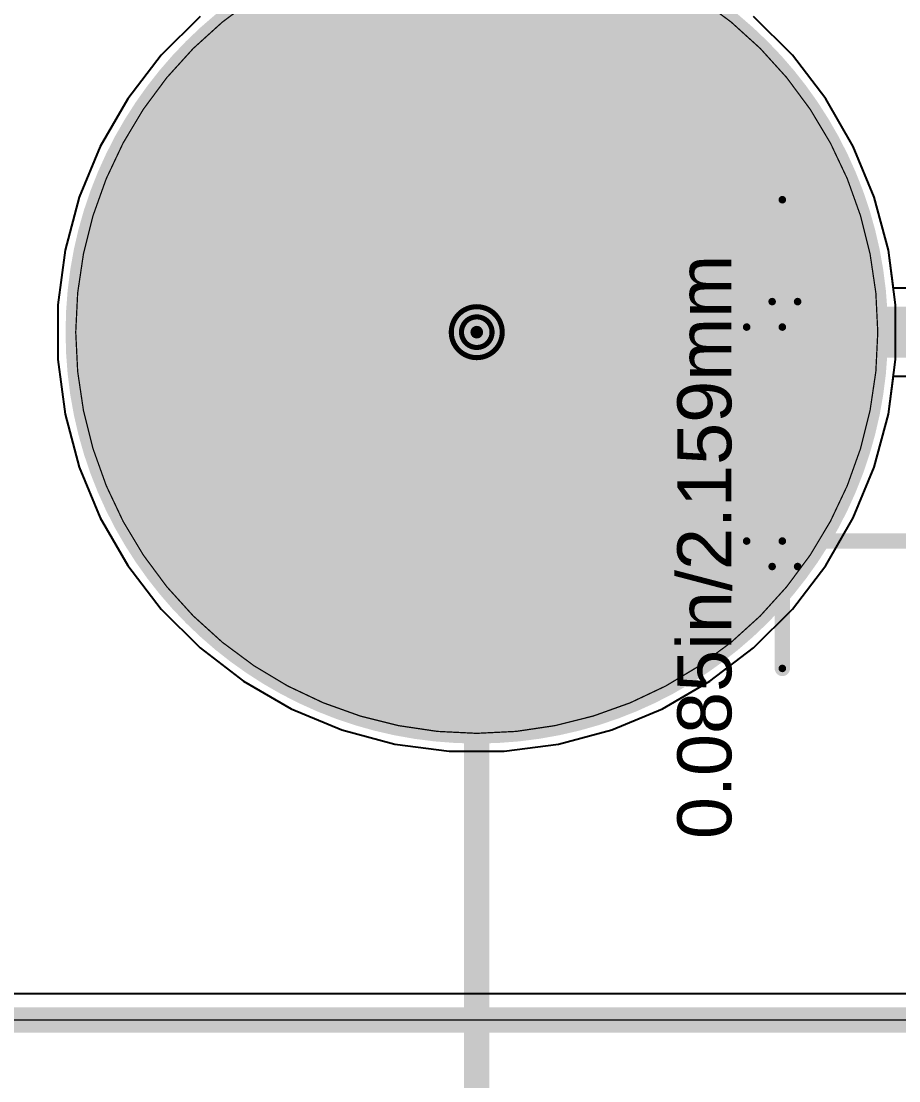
# Model space of a CAD drawing. Header units: inches. Extents: x -0.1 to 17.9, y -0.8 to 4.8.
# Drawn here: x 3.2231 to 3.5677, y -0.0239 to 0.3921 of the extents above; entities that cross this region are included whole.
import ezdxf

# ---------------------------------------------------------------- set-up
doc = ezdxf.new("R2010")
doc.units = ezdxf.units.IN
doc.header["$MEASUREMENT"] = 0
for name, color, linetype in [('Board Outline', 216, 'Continuous'), ('Bottom Component Center', 56, 'Continuous'), ('Bottom Layer 1', 5, 'Continuous'), ('Bottom Solder', 6, 'Continuous'), ('Drill Drawing', 1, 'Continuous'), ('GND+Signal', 16, 'Continuous'), ('Mechanical 4', 56, 'Continuous'), ('Mechanical 8', 56, 'Continuous'), ('Multi-Layer', 9, 'Continuous'), ('Pad Holes', 156, 'Continuous'), ('PWR+Signal', 76, 'Continuous'), ('Route Tool Path', 56, 'Continuous'), ('Top Glue Points', 56, 'Continuous'), ('Top Layer 1', 1, 'Continuous'), ('Top Solder', 216, 'Continuous'), ('Top Value', 56, 'Continuous')]:
    doc.layers.add(name, color=color, linetype=linetype)
doc.styles.add('Arial', font='', dxfattribs={"height": 0.2})
doc.styles.get('Arial').set_extended_font_data('Arial')

# ---------------------------------------------------------------- blocks, each defined once
blk = doc.blocks.new('M4_M________H____110')
at = {"layer": 'Bottom Layer 1'}
h = blk.add_hatch(color=5, dxfattribs=at)
edge = h.paths.add_edge_path()
edge.add_arc((0, 0), 0.15748, 0, 360)
at = {"layer": 'Bottom Solder'}
h = blk.add_hatch(color=6, dxfattribs=at)
edge = h.paths.add_edge_path()
edge.add_arc((0, 0), 0.16148, 0, 360)
at = {"layer": 'GND+Signal'}
h = blk.add_hatch(color=16, dxfattribs=at)
edge = h.paths.add_edge_path()
edge.add_arc((0, 0), 0.15748, 0, 360)
at = {"layer": 'Multi-Layer'}
h = blk.add_hatch(color=9, dxfattribs=at)
edge = h.paths.add_edge_path()
edge.add_arc((0, 0), 0.15748, 0, 360)
at = {"layer": 'Pad Holes'}
h = blk.add_hatch(color=7, dxfattribs=at)
edge = h.paths.add_edge_path()
edge.add_arc((0, 0), 0.08858, 0, 360)
at = {"layer": 'PWR+Signal'}
h = blk.add_hatch(color=76, dxfattribs=at)
edge = h.paths.add_edge_path()
edge.add_arc((0, 0), 0.15748, 0, 360)
at = {"layer": 'Top Layer 1'}
h = blk.add_hatch(color=1, dxfattribs=at)
edge = h.paths.add_edge_path()
edge.add_arc((0, 0), 0.15748, 0, 360)
at = {"layer": 'Top Solder'}
h = blk.add_hatch(color=216, dxfattribs=at)
edge = h.paths.add_edge_path()
edge.add_arc((0, 0), 0.16148, 0, 360)

msp = doc.modelspace()

# ---------------------------------------------------------------- hatches: boundary and pattern name
at = {"layer": 'Mechanical 8'}
h = msp.add_hatch(color=56, dxfattribs=at)
edge = h.paths.add_edge_path()
edge.add_arc((3.402, 0.27), 0.0025, 0, 360)
h = msp.add_hatch(color=56, dxfattribs=at)
edge = h.paths.add_edge_path()
edge.add_arc((3.402, 0.27), 0.0025, 0, 360)
at = {"layer": 'Pad Holes'}
h = msp.add_hatch(color=7, dxfattribs=at)
edge = h.paths.add_edge_path()
edge.add_arc((3.522, 0.322), 0.0015, 0, 360)
h = msp.add_hatch(color=7, dxfattribs=at)
edge = h.paths.add_edge_path()
edge.add_arc((3.518, 0.282), 0.0015, 0, 360)
h = msp.add_hatch(color=7, dxfattribs=at)
edge = h.paths.add_edge_path()
edge.add_arc((3.518, 0.282), 0.0015, 0, 360)
h = msp.add_hatch(color=7, dxfattribs=at)
edge = h.paths.add_edge_path()
edge.add_arc((3.528, 0.282), 0.0015, 0, 360)
h = msp.add_hatch(color=7, dxfattribs=at)
edge = h.paths.add_edge_path()
edge.add_arc((3.528, 0.282), 0.0015, 0, 360)
h = msp.add_hatch(color=7, dxfattribs=at)
edge = h.paths.add_edge_path()
edge.add_arc((3.402, 0.27), 0.0025, 0, 360)
h = msp.add_hatch(color=7, dxfattribs=at)
edge = h.paths.add_edge_path()
edge.add_arc((3.402, 0.27), 0.0025, 0, 360)
h = msp.add_hatch(color=7, dxfattribs=at)
edge = h.paths.add_edge_path()
edge.add_arc((3.508, 0.272), 0.0015, 0, 360)
h = msp.add_hatch(color=7, dxfattribs=at)
edge = h.paths.add_edge_path()
edge.add_arc((3.522, 0.272), 0.0015, 0, 360)
h = msp.add_hatch(color=7, dxfattribs=at)
edge = h.paths.add_edge_path()
edge.add_arc((3.522, 0.272), 0.0015, 0, 360)
h = msp.add_hatch(color=7, dxfattribs=at)
edge = h.paths.add_edge_path()
edge.add_arc((3.522, 0.272), 0.0015, 0, 360)
h = msp.add_hatch(color=7, dxfattribs=at)
edge = h.paths.add_edge_path()
edge.add_arc((3.522, 0.272), 0.0015, 0, 360)
h = msp.add_hatch(color=7, dxfattribs=at)
edge = h.paths.add_edge_path()
edge.add_arc((3.522, 0.272), 0.0015, 0, 360)
h = msp.add_hatch(color=7, dxfattribs=at)
edge = h.paths.add_edge_path()
edge.add_arc((3.508, 0.188), 0.0015, 0, 360)
h = msp.add_hatch(color=7, dxfattribs=at)
edge = h.paths.add_edge_path()
edge.add_arc((3.522, 0.188), 0.0015, 0, 360)
h = msp.add_hatch(color=7, dxfattribs=at)
edge = h.paths.add_edge_path()
edge.add_arc((3.522, 0.188), 0.0015, 0, 360)
h = msp.add_hatch(color=7, dxfattribs=at)
edge = h.paths.add_edge_path()
edge.add_arc((3.522, 0.188), 0.0015, 0, 360)
h = msp.add_hatch(color=7, dxfattribs=at)
edge = h.paths.add_edge_path()
edge.add_arc((3.522, 0.188), 0.0015, 0, 360)
h = msp.add_hatch(color=7, dxfattribs=at)
edge = h.paths.add_edge_path()
edge.add_arc((3.522, 0.188), 0.0015, 0, 360)
h = msp.add_hatch(color=7, dxfattribs=at)
edge = h.paths.add_edge_path()
edge.add_arc((3.518, 0.178), 0.0015, 0, 360)
h = msp.add_hatch(color=7, dxfattribs=at)
edge = h.paths.add_edge_path()
edge.add_arc((3.518, 0.178), 0.0015, 0, 360)
h = msp.add_hatch(color=7, dxfattribs=at)
edge = h.paths.add_edge_path()
edge.add_arc((3.528, 0.178), 0.0015, 0, 360)
h = msp.add_hatch(color=7, dxfattribs=at)
edge = h.paths.add_edge_path()
edge.add_arc((3.528, 0.178), 0.0015, 0, 360)
h = msp.add_hatch(color=7, dxfattribs=at)
edge = h.paths.add_edge_path()
edge.add_arc((3.522, 0.138), 0.0015, 0, 360)
at = {"layer": 'Top Glue Points'}
h = msp.add_hatch(color=56, dxfattribs=at)
edge = h.paths.add_edge_path()
edge.add_arc((3.522, 0.322), 0.0015, 0, 360)
h = msp.add_hatch(color=56, dxfattribs=at)
edge = h.paths.add_edge_path()
edge.add_arc((3.518, 0.282), 0.0015, 0, 360)
h = msp.add_hatch(color=56, dxfattribs=at)
edge = h.paths.add_edge_path()
edge.add_arc((3.518, 0.282), 0.0015, 0, 360)
h = msp.add_hatch(color=56, dxfattribs=at)
edge = h.paths.add_edge_path()
edge.add_arc((3.528, 0.282), 0.0015, 0, 360)
h = msp.add_hatch(color=56, dxfattribs=at)
edge = h.paths.add_edge_path()
edge.add_arc((3.528, 0.282), 0.0015, 0, 360)
h = msp.add_hatch(color=56, dxfattribs=at)
edge = h.paths.add_edge_path()
edge.add_arc((3.508, 0.272), 0.0015, 0, 360)
h = msp.add_hatch(color=56, dxfattribs=at)
edge = h.paths.add_edge_path()
edge.add_arc((3.522, 0.272), 0.0015, 0, 360)
h = msp.add_hatch(color=56, dxfattribs=at)
edge = h.paths.add_edge_path()
edge.add_arc((3.522, 0.272), 0.0015, 0, 360)
h = msp.add_hatch(color=56, dxfattribs=at)
edge = h.paths.add_edge_path()
edge.add_arc((3.522, 0.272), 0.0015, 0, 360)
h = msp.add_hatch(color=56, dxfattribs=at)
edge = h.paths.add_edge_path()
edge.add_arc((3.522, 0.272), 0.0015, 0, 360)
h = msp.add_hatch(color=56, dxfattribs=at)
edge = h.paths.add_edge_path()
edge.add_arc((3.522, 0.272), 0.0015, 0, 360)
h = msp.add_hatch(color=56, dxfattribs=at)
edge = h.paths.add_edge_path()
edge.add_arc((3.508, 0.188), 0.0015, 0, 360)
h = msp.add_hatch(color=56, dxfattribs=at)
edge = h.paths.add_edge_path()
edge.add_arc((3.522, 0.188), 0.0015, 0, 360)
h = msp.add_hatch(color=56, dxfattribs=at)
edge = h.paths.add_edge_path()
edge.add_arc((3.522, 0.188), 0.0015, 0, 360)
h = msp.add_hatch(color=56, dxfattribs=at)
edge = h.paths.add_edge_path()
edge.add_arc((3.522, 0.188), 0.0015, 0, 360)
h = msp.add_hatch(color=56, dxfattribs=at)
edge = h.paths.add_edge_path()
edge.add_arc((3.522, 0.188), 0.0015, 0, 360)
h = msp.add_hatch(color=56, dxfattribs=at)
edge = h.paths.add_edge_path()
edge.add_arc((3.522, 0.188), 0.0015, 0, 360)
h = msp.add_hatch(color=56, dxfattribs=at)
edge = h.paths.add_edge_path()
edge.add_arc((3.518, 0.178), 0.0015, 0, 360)
h = msp.add_hatch(color=56, dxfattribs=at)
edge = h.paths.add_edge_path()
edge.add_arc((3.518, 0.178), 0.0015, 0, 360)
h = msp.add_hatch(color=56, dxfattribs=at)
edge = h.paths.add_edge_path()
edge.add_arc((3.528, 0.178), 0.0015, 0, 360)
h = msp.add_hatch(color=56, dxfattribs=at)
edge = h.paths.add_edge_path()
edge.add_arc((3.528, 0.178), 0.0015, 0, 360)
h = msp.add_hatch(color=56, dxfattribs=at)
edge = h.paths.add_edge_path()
edge.add_arc((3.522, 0.138), 0.0015, 0, 360)

# ---------------------------------------------------------------- linework, layer by layer
at = {"layer": 'Board Outline'}
msp.add_lwpolyline([(0, 0, 0.01, 0.01, 0), (3.85, 0, 0.01, 0.01, 0)], format="xyseb", dxfattribs=at)
at = {"layer": 'Bottom Component Center'}
for points in [[(3.55948, 0.27, 0.0005, 0.0005, 1), (3.24452, 0.27, 0.0005, 0.0005, 1)], [(3.24439, 0.27, 0.00025, 0.00025, 1), (3.24464, 0.27, 0.00025, 0.00025, 1)], [(3.55936, 0.27, 0.00025, 0.00025, 1), (3.5596, 0.27, 0.00025, 0.00025, 1)]]:
    msp.add_lwpolyline(points, format="xyseb", close=True, dxfattribs=at)
at = {"layer": 'Bottom Layer 1'}
for p, q in [((3.29332, 0.39393), (3.27807, 0.37868)), ((3.52593, 0.37868), (3.51068, 0.39393)), ((3.27807, 0.37868), (3.26495, 0.36158)), ((3.53905, 0.36158), (3.52593, 0.37868)), ((3.26495, 0.36158), (3.25417, 0.3429)), ((3.54984, 0.3429), (3.53905, 0.36158)), ((3.25417, 0.3429), (3.24592, 0.32298)), ((3.55809, 0.32298), (3.54984, 0.3429)), ((3.24592, 0.32298), (3.24033, 0.30216)), ((3.56367, 0.30216), (3.55809, 0.32298)), ((3.24033, 0.30216), (3.23752, 0.28078)), ((3.56648, 0.28078), (3.56367, 0.30216)), ((3.23752, 0.28078), (3.23752, 0.25922)), ((3.56648, 0.25922), (3.56648, 0.28078)), ((3.23752, 0.25922), (3.24033, 0.23784)), ((3.56367, 0.23784), (3.56648, 0.25922)), ((3.24033, 0.23784), (3.24592, 0.21702)), ((3.55809, 0.21702), (3.56367, 0.23784)), ((3.24592, 0.21702), (3.25417, 0.1971)), ((3.54984, 0.1971), (3.55809, 0.21702)), ((3.25417, 0.1971), (3.26495, 0.17842)), ((3.53905, 0.17842), (3.54984, 0.1971)), ((3.26495, 0.17842), (3.27807, 0.16132)), ((3.52593, 0.16132), (3.53905, 0.17842)), ((3.27807, 0.16132), (3.29332, 0.14607)), ((3.51068, 0.14607), (3.52593, 0.16132)), ((3.29332, 0.14607), (3.31042, 0.13295)), ((3.49358, 0.13295), (3.51068, 0.14607)), ((3.31042, 0.13295), (3.3291, 0.12217)), ((3.4749, 0.12217), (3.49358, 0.13295)), ((3.3291, 0.12217), (3.34902, 0.11391)), ((3.45498, 0.11391), (3.4749, 0.12217)), ((3.34902, 0.11391), (3.36984, 0.10833)), ((3.43416, 0.10833), (3.45498, 0.11391)), ((3.36984, 0.10833), (3.39122, 0.10552)), ((3.41278, 0.10552), (3.43416, 0.10833)), ((3.39122, 0.10552), (3.41278, 0.10552)), ((3.8398, 0.0102), (0.0102, 0.0102))]:
    msp.add_line(p, q, dxfattribs=at)
at = {"layer": 'Drill Drawing'}
for points in [[(3.412, 0.27, 0.002, 0.002, 1), (3.392, 0.27, 0.002, 0.002, 1)], [(3.408, 0.27, 0.002, 0.002, 1), (3.396, 0.27, 0.002, 0.002, 1)], [(3.3915, 0.27, 0.001, 0.001, 1), (3.3925, 0.27, 0.001, 0.001, 1)], [(3.3955, 0.27, 0.001, 0.001, 1), (3.3965, 0.27, 0.001, 0.001, 1)], [(3.4075, 0.27, 0.001, 0.001, 1), (3.4085, 0.27, 0.001, 0.001, 1)], [(3.4115, 0.27, 0.001, 0.001, 1), (3.4125, 0.27, 0.001, 0.001, 1)]]:
    msp.add_lwpolyline(points, format="xyseb", close=True, dxfattribs=at)
at = {"layer": 'GND+Signal'}
for p, q in [((3.29332, 0.39393), (3.27807, 0.37868)), ((3.52593, 0.37868), (3.51068, 0.39393)), ((3.27807, 0.37868), (3.26495, 0.36158)), ((3.53905, 0.36158), (3.52593, 0.37868)), ((3.26495, 0.36158), (3.25417, 0.3429)), ((3.54984, 0.3429), (3.53905, 0.36158)), ((3.25417, 0.3429), (3.24592, 0.32298)), ((3.55809, 0.32298), (3.54984, 0.3429)), ((3.24592, 0.32298), (3.24033, 0.30216)), ((3.56367, 0.30216), (3.55809, 0.32298)), ((3.24033, 0.30216), (3.23752, 0.28078)), ((3.56648, 0.28078), (3.56367, 0.30216)), ((3.23752, 0.28078), (3.23752, 0.25922)), ((3.56648, 0.25922), (3.56648, 0.28078)), ((3.23752, 0.25922), (3.24033, 0.23784)), ((3.56367, 0.23784), (3.56648, 0.25922)), ((3.24033, 0.23784), (3.24592, 0.21702)), ((3.55809, 0.21702), (3.56367, 0.23784)), ((3.24592, 0.21702), (3.25417, 0.1971)), ((3.54984, 0.1971), (3.55809, 0.21702)), ((3.25417, 0.1971), (3.26495, 0.17842)), ((3.53905, 0.17842), (3.54984, 0.1971)), ((3.26495, 0.17842), (3.27807, 0.16132)), ((3.52593, 0.16132), (3.53905, 0.17842)), ((3.27807, 0.16132), (3.29332, 0.14607)), ((3.51068, 0.14607), (3.52593, 0.16132)), ((3.29332, 0.14607), (3.31042, 0.13295)), ((3.49358, 0.13295), (3.51068, 0.14607)), ((3.31042, 0.13295), (3.3291, 0.12217)), ((3.4749, 0.12217), (3.49358, 0.13295)), ((3.3291, 0.12217), (3.34902, 0.11391)), ((3.45498, 0.11391), (3.4749, 0.12217)), ((3.34902, 0.11391), (3.36984, 0.10833)), ((3.43416, 0.10833), (3.45498, 0.11391)), ((3.36984, 0.10833), (3.39122, 0.10552)), ((3.41278, 0.10552), (3.43416, 0.10833)), ((3.39122, 0.10552), (3.41278, 0.10552)), ((3.8398, 0.0102), (0.0102, 0.0102))]:
    msp.add_line(p, q, dxfattribs=at)
at = {"layer": 'Mechanical 4'}
for points in [[(3.55948, 0.27, 0.0005, 0.0005, 1), (3.24452, 0.27, 0.0005, 0.0005, 1)], [(3.24439, 0.27, 0.00025, 0.00025, 1), (3.24464, 0.27, 0.00025, 0.00025, 1)], [(3.55936, 0.27, 0.00025, 0.00025, 1), (3.5596, 0.27, 0.00025, 0.00025, 1)]]:
    msp.add_lwpolyline(points, format="xyseb", close=True, dxfattribs=at)
at = {"layer": 'Mechanical 8'}
for points in [[(3.402, -0.77, 0.01, 0.01, 0), (3.402, 0.27, 0.01, 0.01, 0)], [(3.402, 0.27, 0.01, 0.01, 0), (5.31, 0.27, 0.01, 0.01, 0)]]:
    msp.add_lwpolyline(points, format="xyseb", dxfattribs=at)
msp.add_lwpolyline([(3.3995, 0.27, 0.005, 0.005, 1), (3.4045, 0.27, 0.005, 0.005, 1)], format="xyseb", close=True, dxfattribs=at)
msp.add_lwpolyline([(3.3995, 0.27, 0.005, 0.005, 1), (3.4045, 0.27, 0.005, 0.005, 1)], format="xyseb", close=True, dxfattribs=at)
at = {"layer": 'PWR+Signal'}
for p, q in [((3.29332, 0.39393), (3.27807, 0.37868)), ((3.52593, 0.37868), (3.51068, 0.39393)), ((3.27807, 0.37868), (3.26495, 0.36158)), ((3.53905, 0.36158), (3.52593, 0.37868)), ((3.26495, 0.36158), (3.25417, 0.3429)), ((3.54984, 0.3429), (3.53905, 0.36158)), ((3.25417, 0.3429), (3.24592, 0.32298)), ((3.55809, 0.32298), (3.54984, 0.3429)), ((3.24592, 0.32298), (3.24033, 0.30216)), ((3.56367, 0.30216), (3.55809, 0.32298)), ((3.24033, 0.30216), (3.23752, 0.28078)), ((3.56648, 0.28078), (3.56367, 0.30216)), ((3.23752, 0.28078), (3.23752, 0.25922)), ((3.56648, 0.25922), (3.56648, 0.28078)), ((3.23752, 0.25922), (3.24033, 0.23784)), ((3.56367, 0.23784), (3.56648, 0.25922)), ((3.24033, 0.23784), (3.24592, 0.21702)), ((3.55809, 0.21702), (3.56367, 0.23784)), ((3.24592, 0.21702), (3.25417, 0.1971)), ((3.54984, 0.1971), (3.55809, 0.21702)), ((3.25417, 0.1971), (3.26495, 0.17842)), ((3.53905, 0.17842), (3.54984, 0.1971)), ((3.26495, 0.17842), (3.27807, 0.16132)), ((3.52593, 0.16132), (3.53905, 0.17842)), ((3.27807, 0.16132), (3.29332, 0.14607)), ((3.51068, 0.14607), (3.52593, 0.16132)), ((3.29332, 0.14607), (3.31042, 0.13295)), ((3.49358, 0.13295), (3.51068, 0.14607)), ((3.31042, 0.13295), (3.3291, 0.12217)), ((3.4749, 0.12217), (3.49358, 0.13295)), ((3.3291, 0.12217), (3.34902, 0.11391)), ((3.45498, 0.11391), (3.4749, 0.12217)), ((3.34902, 0.11391), (3.36984, 0.10833)), ((3.43416, 0.10833), (3.45498, 0.11391)), ((3.36984, 0.10833), (3.39122, 0.10552)), ((3.41278, 0.10552), (3.43416, 0.10833)), ((3.39122, 0.10552), (3.41278, 0.10552)), ((3.8398, 0.0102), (0.0102, 0.0102))]:
    msp.add_line(p, q, dxfattribs=at)
at = {"layer": 'Route Tool Path'}
for points in [[(3.55948, 0.27, 0.0005, 0.0005, 1), (3.24452, 0.27, 0.0005, 0.0005, 1)], [(3.24439, 0.27, 0.00025, 0.00025, 1), (3.24464, 0.27, 0.00025, 0.00025, 1)], [(3.55936, 0.27, 0.00025, 0.00025, 1), (3.5596, 0.27, 0.00025, 0.00025, 1)]]:
    msp.add_lwpolyline(points, format="xyseb", close=True, dxfattribs=at)
msp.add_lwpolyline([(0, 0, 0.0005, 0.0005, 0), (3.85, 0, 0.0005, 0.0005, 0)], format="xyseb", dxfattribs=at)
at = {"layer": 'Top Glue Points'}
for points in [[(3.522, 0.272, 0.006, 0.006, 0), (3.522, 0.322, 0.006, 0.006, 0)], [(3.518, 0.282, 0.006, 0.006, 0), (3.522, 0.272, 0.006, 0.006, 0)], [(3.518, 0.282, 0.006, 0.006, 0), (3.528, 0.282, 0.006, 0.006, 0)], [(3.522, 0.272, 0.006, 0.006, 0), (3.528, 0.282, 0.006, 0.006, 0)], [(3.508, 0.272, 0.006, 0.006, 0), (3.522, 0.272, 0.006, 0.006, 0)], [(3.522, 0.272, 0.006, 0.006, 0), (3.778, 0.272, 0.006, 0.006, 0)], [(3.508, 0.188, 0.006, 0.006, 0), (3.522, 0.188, 0.006, 0.006, 0)], [(3.518, 0.178, 0.006, 0.006, 0), (3.522, 0.188, 0.006, 0.006, 0)], [(3.522, 0.188, 0.006, 0.006, 0), (3.65, 0.188, 0.006, 0.006, 0)], [(3.522, 0.138, 0.006, 0.006, 0), (3.522, 0.188, 0.006, 0.006, 0)], [(3.522, 0.188, 0.006, 0.006, 0), (3.528, 0.178, 0.006, 0.006, 0)], [(3.518, 0.178, 0.006, 0.006, 0), (3.528, 0.178, 0.006, 0.006, 0)]]:
    msp.add_lwpolyline(points, format="xyseb", dxfattribs=at)
for points in [[(3.5205, 0.322, 0.003, 0.003, 1), (3.5235, 0.322, 0.003, 0.003, 1)], [(3.5165, 0.282, 0.003, 0.003, 1), (3.5195, 0.282, 0.003, 0.003, 1)], [(3.5165, 0.282, 0.003, 0.003, 1), (3.5195, 0.282, 0.003, 0.003, 1)], [(3.5265, 0.282, 0.003, 0.003, 1), (3.5295, 0.282, 0.003, 0.003, 1)], [(3.5265, 0.282, 0.003, 0.003, 1), (3.5295, 0.282, 0.003, 0.003, 1)], [(3.5065, 0.272, 0.003, 0.003, 1), (3.5095, 0.272, 0.003, 0.003, 1)], [(3.5205, 0.272, 0.003, 0.003, 1), (3.5235, 0.272, 0.003, 0.003, 1)], [(3.5205, 0.272, 0.003, 0.003, 1), (3.5235, 0.272, 0.003, 0.003, 1)], [(3.5205, 0.272, 0.003, 0.003, 1), (3.5235, 0.272, 0.003, 0.003, 1)], [(3.5205, 0.272, 0.003, 0.003, 1), (3.5235, 0.272, 0.003, 0.003, 1)], [(3.5205, 0.272, 0.003, 0.003, 1), (3.5235, 0.272, 0.003, 0.003, 1)], [(3.5065, 0.188, 0.003, 0.003, 1), (3.5095, 0.188, 0.003, 0.003, 1)], [(3.5205, 0.188, 0.003, 0.003, 1), (3.5235, 0.188, 0.003, 0.003, 1)], [(3.5205, 0.188, 0.003, 0.003, 1), (3.5235, 0.188, 0.003, 0.003, 1)], [(3.5205, 0.188, 0.003, 0.003, 1), (3.5235, 0.188, 0.003, 0.003, 1)], [(3.5205, 0.188, 0.003, 0.003, 1), (3.5235, 0.188, 0.003, 0.003, 1)], [(3.5205, 0.188, 0.003, 0.003, 1), (3.5235, 0.188, 0.003, 0.003, 1)], [(3.5165, 0.178, 0.003, 0.003, 1), (3.5195, 0.178, 0.003, 0.003, 1)], [(3.5165, 0.178, 0.003, 0.003, 1), (3.5195, 0.178, 0.003, 0.003, 1)], [(3.5265, 0.178, 0.003, 0.003, 1), (3.5295, 0.178, 0.003, 0.003, 1)], [(3.5265, 0.178, 0.003, 0.003, 1), (3.5295, 0.178, 0.003, 0.003, 1)], [(3.5205, 0.138, 0.003, 0.003, 1), (3.5235, 0.138, 0.003, 0.003, 1)]]:
    msp.add_lwpolyline(points, format="xyseb", close=True, dxfattribs=at)
at = {"layer": 'Top Layer 1'}
for p, q in [((3.29332, 0.39393), (3.27807, 0.37868)), ((3.52593, 0.37868), (3.51068, 0.39393)), ((3.27807, 0.37868), (3.26495, 0.36158)), ((3.53905, 0.36158), (3.52593, 0.37868)), ((3.26495, 0.36158), (3.25417, 0.3429)), ((3.54984, 0.3429), (3.53905, 0.36158)), ((3.25417, 0.3429), (3.24592, 0.32298)), ((3.55809, 0.32298), (3.54984, 0.3429)), ((3.24592, 0.32298), (3.24033, 0.30216)), ((3.56367, 0.30216), (3.55809, 0.32298)), ((3.24033, 0.30216), (3.23752, 0.28078)), ((3.56562, 0.28733), (3.56367, 0.30216)), ((3.618, 0.28733), (3.56562, 0.28733)), ((3.23752, 0.28078), (3.23752, 0.25922)), ((3.23752, 0.25922), (3.24033, 0.23784)), ((3.56367, 0.23784), (3.56562, 0.25267)), ((3.56562, 0.25267), (3.618, 0.25267)), ((3.24033, 0.23784), (3.24592, 0.21702)), ((3.55809, 0.21702), (3.56367, 0.23784)), ((3.24592, 0.21702), (3.25417, 0.1971)), ((3.54984, 0.1971), (3.55809, 0.21702)), ((3.25417, 0.1971), (3.26495, 0.17842)), ((3.53905, 0.17842), (3.54984, 0.1971)), ((3.26495, 0.17842), (3.27807, 0.16132)), ((3.52593, 0.16132), (3.53905, 0.17842)), ((3.27807, 0.16132), (3.29332, 0.14607)), ((3.51068, 0.14607), (3.52593, 0.16132)), ((3.29332, 0.14607), (3.31042, 0.13295)), ((3.49358, 0.13295), (3.51068, 0.14607)), ((3.31042, 0.13295), (3.3291, 0.12217)), ((3.4749, 0.12217), (3.49358, 0.13295)), ((3.3291, 0.12217), (3.34902, 0.11391)), ((3.45498, 0.11391), (3.4749, 0.12217)), ((3.34902, 0.11391), (3.36984, 0.10833)), ((3.43416, 0.10833), (3.45498, 0.11391)), ((3.36984, 0.10833), (3.39122, 0.10552)), ((3.41278, 0.10552), (3.43416, 0.10833)), ((3.39122, 0.10552), (3.41278, 0.10552)), ((3.8398, 0.0102), (0.0102, 0.0102))]:
    msp.add_line(p, q, dxfattribs=at)
msp.add_lwpolyline([(3.402, 0.27, 0.02, 0.02, 0), (3.65, 0.27, 0.02, 0.02, 0)], format="xyseb", dxfattribs=at)
msp.add_lwpolyline([(3.397, 0.27, 0.01, 0.01, 1), (3.407, 0.27, 0.01, 0.01, 1)], format="xyseb", close=True, dxfattribs=at)
at = {"layer": 'Top Value'}
msp.add_lwpolyline([(0, 0, 0.0005, 0.0005, 0), (3.85, 0, 0.0005, 0.0005, 0)], format="xyseb", dxfattribs=at)

# ---------------------------------------------------------------- block references
msp.add_blockref('M4_M________H____110', (3.402, 0.27))

# ---------------------------------------------------------------- texts
at = {"layer": 'Top Glue Points', "style": 'Arial'}
msp.add_text('0.085in/2.159mm', height=0.02125, rotation=90, dxfattribs=at).set_placement((3.502, 0.071))

doc.saveas('drawing.dxf')
